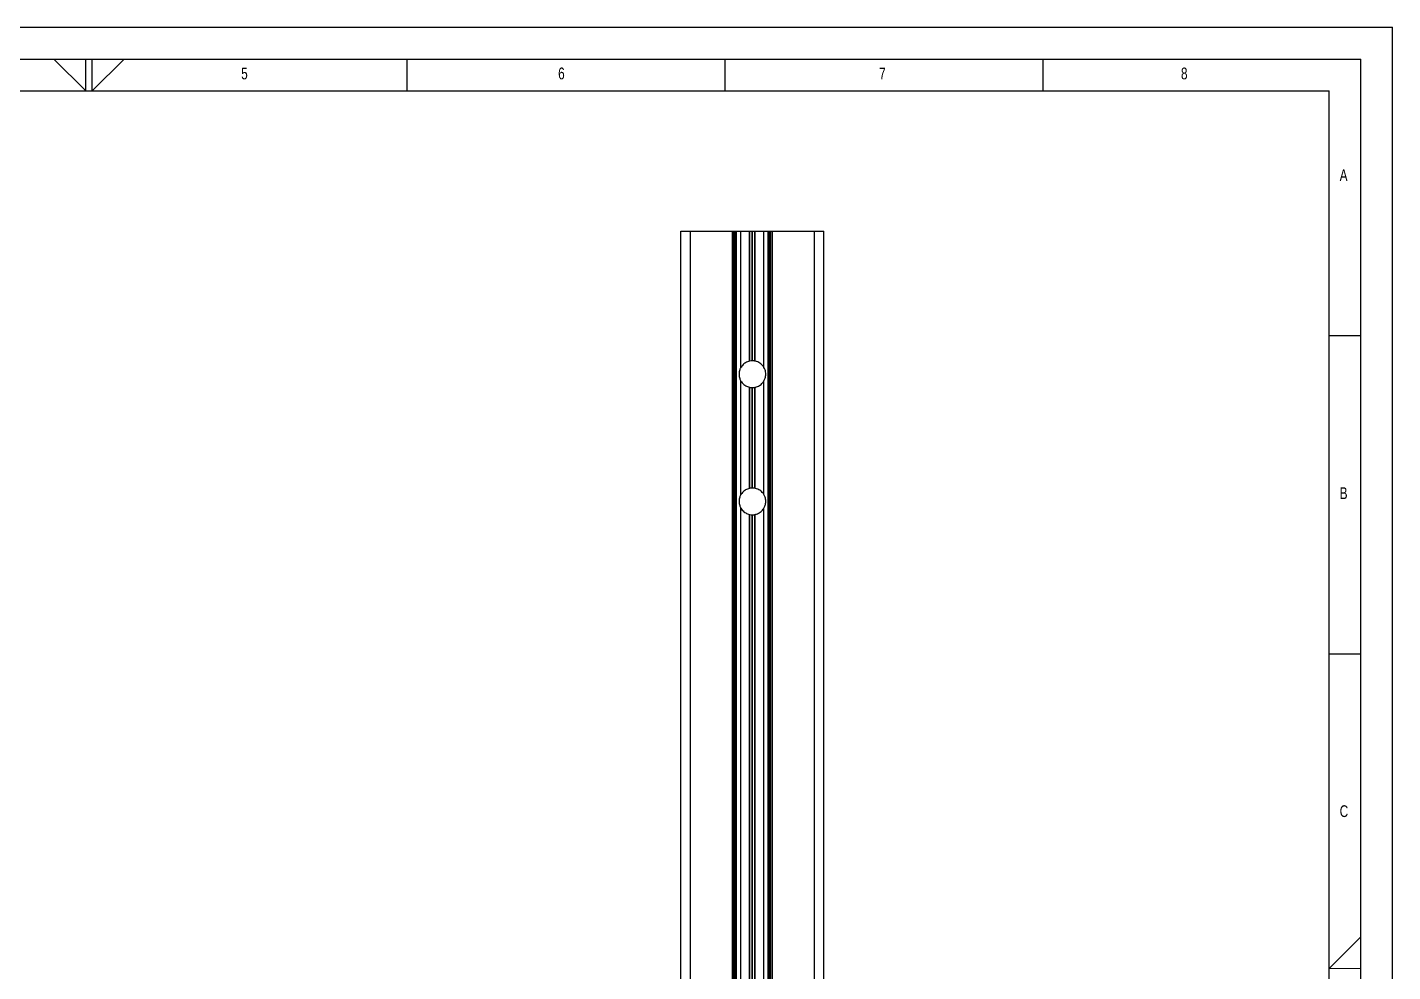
# Model space of a CAD drawing. Header units: millimetres. Extents: x 0 to 420, y 0 to 297.
# Drawn here: x 205.3 to 420, y 148.5 to 297 of the extents above; entities that cross this region are included whole.
import ezdxf

# ---------------------------------------------------------------- set-up
doc = ezdxf.new("R2010")
doc.units = ezdxf.units.MM
doc.layers.add('FORMAT', color=7, linetype='Continuous')
doc.layers.add('SLD-0', color=7, linetype='Continuous')
doc.styles.add('SLDTEXTSTYLE0', font='TXT', dxfattribs={"width": 0.75})

msp = doc.modelspace()

# ---------------------------------------------------------------- linework, layer by layer
at = {"color": 7, "linetype": 'Continuous', "lineweight": 25}
for p, q in [((308.07, 122.97), (308.07, 264.95)), ((308.07, 264.95), (309.57, 264.95)), ((309.57, 264.95), (316.17, 264.95)), ((309.57, 122.97), (309.57, 264.95)), ((316.17, 84.95), (316.17, 264.95)), ((316.17, 264.95), (316.42, 264.95)), ((316.42, 84.95), (316.42, 264.95)), ((316.42, 264.95), (316.57, 264.95)), ((316.57, 84.95), (316.57, 264.95)), ((316.57, 264.95), (316.67, 264.95)), ((316.67, 84.95), (316.67, 264.95)), ((316.67, 264.95), (316.82, 264.95)), ((316.82, 84.95), (316.82, 264.95)), ((316.82, 264.95), (317.51, 264.95)), ((317.51, 243.53), (317.51, 264.95)), ((317.51, 264.95), (318.86, 264.95)), ((318.86, 244.5), (318.86, 264.95)), ((318.86, 264.95), (318.92, 264.95)), ((318.92, 244.52), (318.92, 264.95)), ((318.92, 264.95), (319.29, 264.95)), ((319.29, 244.55), (319.29, 264.95)), ((319.29, 264.95), (319.32, 264.95)), ((319.32, 244.55), (319.32, 264.95)), ((319.32, 264.95), (319.34, 264.95)), ((319.34, 244.55), (319.34, 264.95)), ((319.34, 264.95), (319.71, 264.95)), ((319.71, 244.52), (319.71, 264.95)), ((319.71, 264.95), (319.77, 264.95)), ((319.77, 244.5), (319.77, 264.95)), ((319.77, 264.95), (321.12, 264.95)), ((321.12, 243.53), (321.12, 264.95)), ((321.12, 264.95), (321.82, 264.95)), ((321.82, 84.95), (321.82, 264.95)), ((321.82, 264.95), (321.97, 264.95)), ((321.97, 84.95), (321.97, 264.95)), ((321.97, 264.95), (322.07, 264.95)), ((322.07, 84.95), (322.07, 264.95)), ((322.07, 264.95), (322.22, 264.95)), ((322.22, 84.95), (322.22, 264.95)), ((322.22, 264.95), (322.47, 264.95)), ((322.47, 84.95), (322.47, 264.95)), ((322.47, 264.95), (329.07, 264.95)), ((329.07, 84.95), (329.07, 264.95)), ((329.07, 264.95), (330.57, 264.95)), ((330.57, 84.95), (330.57, 264.95)), ((317.51, 223.53), (317.51, 241.38)), ((321.12, 223.53), (321.12, 241.38)), ((318.86, 224.5), (318.86, 240.4)), ((318.92, 224.52), (318.92, 240.39)), ((319.29, 224.55), (319.29, 240.35)), ((319.32, 224.55), (319.32, 240.35)), ((319.34, 224.55), (319.34, 240.35)), ((319.71, 224.52), (319.71, 240.39)), ((319.77, 224.5), (319.77, 240.4)), ((317.51, 84.95), (317.51, 221.38)), ((321.12, 84.95), (321.12, 221.38)), ((318.86, 84.95), (318.86, 220.4)), ((318.92, 84.95), (318.92, 220.39)), ((319.29, 84.95), (319.29, 220.35)), ((319.32, 84.95), (319.32, 220.35)), ((319.34, 84.95), (319.34, 220.35)), ((319.71, 84.95), (319.71, 220.39)), ((319.77, 84.95), (319.77, 220.4))]:
    msp.add_line(p, q, dxfattribs=at)
for centre, start, end in [((319.32, 242.45), 90.6389, 100.8776), ((319.32, 242.45), 79.1224, 89.3611), ((319.32, 242.45), 259.1224, 269.3611), ((319.32, 242.45), 270.6389, 280.8776), ((319.32, 222.45), 90.6389, 100.8776), ((319.32, 222.45), 79.1224, 89.3611), ((319.32, 222.45), 259.1224, 269.3611), ((319.32, 222.45), 270.6389, 280.8776)]:
    msp.add_arc(centre, 2.1, start, end, dxfattribs=at)
for points, knots in [([(317.51, 243.53), (317.44, 243.39), (317.27, 243.07), (317.18, 242.46), (317.27, 241.85), (317.44, 241.51), (317.51, 241.38)], [0, 0, 0, 0, 0.197537, 0.498198, 0.800596, 1, 1, 1, 1]), ([(318.86, 244.5), (318.75, 244.47), (318.43, 244.39), (317.95, 244.09), (317.65, 243.75), (317.52, 243.54), (317.51, 243.53)], [0, 0, 0, 0, 0.1961451, 0.5637373, 0.9697266, 1, 1, 1, 1]), ([(318.92, 244.52), (318.91, 244.51), (318.89, 244.51), (318.87, 244.51), (318.86, 244.5), (318.86, 244.5)], [0, 0, 0, 0, 0.500291, 0.833266, 1, 1, 1, 1]), ([(319.32, 244.55), (319.31, 244.55), (319.3, 244.55), (319.29, 244.55), (319.29, 244.55)], [0, 0, 0, 0, 0.694591, 1, 1, 1, 1]), ([(319.34, 244.55), (319.33, 244.55), (319.32, 244.55), (319.32, 244.55), (319.32, 244.55)], [0, 0, 0, 0, 0.826216, 1, 1, 1, 1]), ([(319.77, 244.5), (319.77, 244.5), (319.75, 244.51), (319.73, 244.51), (319.72, 244.51), (319.71, 244.52)], [0, 0, 0, 0, 0.166786, 0.70736, 1, 1, 1, 1]), ([(321.12, 243.53), (321.08, 243.59), (320.91, 243.86), (320.49, 244.24), (320.03, 244.44), (319.78, 244.5), (319.77, 244.5)], [0, 0, 0, 0, 0.142706, 0.552943, 0.983619, 1, 1, 1, 1]), ([(321.12, 241.38), (321.2, 241.53), (321.36, 241.86), (321.45, 242.48), (321.36, 243.07), (321.19, 243.4), (321.12, 243.53)], [0, 0, 0, 0, 0.222884, 0.50007, 0.806532, 1, 1, 1, 1]), ([(317.51, 241.38), (317.58, 241.28), (317.78, 240.98), (318.22, 240.61), (318.66, 240.47), (318.86, 240.4)], [0, 0, 0, 0, 0.215448, 0.633794, 1, 1, 1, 1]), ([(319.77, 240.4), (319.84, 240.42), (320.12, 240.49), (320.58, 240.73), (320.93, 241.09), (321.09, 241.33), (321.12, 241.38)], [0, 0, 0, 0, 0.1198629, 0.4928067, 0.8901744, 1, 1, 1, 1]), ([(318.86, 240.4), (318.86, 240.4), (318.88, 240.4), (318.9, 240.4), (318.91, 240.39), (318.92, 240.39)], [0, 0, 0, 0, 0.166786, 0.70736, 1, 1, 1, 1]), ([(319.29, 240.35), (319.3, 240.35), (319.31, 240.35), (319.31, 240.35), (319.32, 240.35)], [0, 0, 0, 0, 0.826216, 1, 1, 1, 1]), ([(319.32, 240.35), (319.32, 240.35), (319.33, 240.35), (319.34, 240.35), (319.34, 240.35)], [0, 0, 0, 0, 0.694591, 1, 1, 1, 1]), ([(319.71, 240.39), (319.72, 240.39), (319.74, 240.4), (319.76, 240.4), (319.77, 240.4), (319.77, 240.4)], [0, 0, 0, 0, 0.500291, 0.833266, 1, 1, 1, 1]), ([(317.51, 223.53), (317.44, 223.39), (317.27, 223.07), (317.18, 222.46), (317.27, 221.85), (317.44, 221.51), (317.51, 221.38)], [0, 0, 0, 0, 0.197537, 0.498198, 0.800596, 1, 1, 1, 1]), ([(318.86, 224.5), (318.75, 224.47), (318.43, 224.39), (317.95, 224.09), (317.65, 223.75), (317.52, 223.54), (317.51, 223.53)], [0, 0, 0, 0, 0.196145, 0.563737, 0.969727, 1, 1, 1, 1]), ([(318.92, 224.52), (318.91, 224.51), (318.89, 224.51), (318.87, 224.51), (318.86, 224.5), (318.86, 224.5)], [0, 0, 0, 0, 0.500291, 0.833266, 1, 1, 1, 1]), ([(319.32, 224.55), (319.31, 224.55), (319.3, 224.55), (319.29, 224.55), (319.29, 224.55)], [0, 0, 0, 0, 0.694591, 1, 1, 1, 1]), ([(319.34, 224.55), (319.33, 224.55), (319.32, 224.55), (319.32, 224.55), (319.32, 224.55)], [0, 0, 0, 0, 0.826216, 1, 1, 1, 1]), ([(319.77, 224.5), (319.77, 224.5), (319.75, 224.51), (319.73, 224.51), (319.72, 224.51), (319.71, 224.52)], [0, 0, 0, 0, 0.166786, 0.70736, 1, 1, 1, 1]), ([(321.12, 223.53), (321.08, 223.59), (320.91, 223.86), (320.49, 224.24), (320.03, 224.44), (319.78, 224.5), (319.77, 224.5)], [0, 0, 0, 0, 0.142706, 0.552943, 0.983619, 1, 1, 1, 1]), ([(321.12, 221.38), (321.2, 221.53), (321.36, 221.86), (321.45, 222.48), (321.36, 223.07), (321.19, 223.4), (321.12, 223.53)], [0, 0, 0, 0, 0.222884, 0.50007, 0.806532, 1, 1, 1, 1]), ([(317.51, 221.38), (317.58, 221.28), (317.78, 220.98), (318.22, 220.61), (318.66, 220.47), (318.86, 220.4)], [0, 0, 0, 0, 0.215448, 0.633794, 1, 1, 1, 1]), ([(319.77, 220.4), (319.84, 220.42), (320.12, 220.49), (320.58, 220.73), (320.93, 221.09), (321.09, 221.33), (321.12, 221.38)], [0, 0, 0, 0, 0.119863, 0.492807, 0.890174, 1, 1, 1, 1]), ([(318.86, 220.4), (318.86, 220.4), (318.88, 220.4), (318.9, 220.4), (318.91, 220.39), (318.92, 220.39)], [0, 0, 0, 0, 0.166786, 0.70736, 1, 1, 1, 1]), ([(319.29, 220.35), (319.3, 220.35), (319.31, 220.35), (319.31, 220.35), (319.32, 220.35)], [0, 0, 0, 0, 0.826216, 1, 1, 1, 1]), ([(319.32, 220.35), (319.32, 220.35), (319.33, 220.35), (319.34, 220.35), (319.34, 220.35)], [0, 0, 0, 0, 0.694591, 1, 1, 1, 1]), ([(319.71, 220.39), (319.72, 220.39), (319.74, 220.4), (319.76, 220.4), (319.77, 220.4), (319.77, 220.4)], [0, 0, 0, 0, 0.500291, 0.833266, 1, 1, 1, 1])]:
    msp.add_open_spline(points, degree=3, knots=knots, dxfattribs=at)
at = {"layer": 'FORMAT'}
for p, q in [((415, 248.5), (410, 248.5)), ((410, 198.5), (415, 198.5))]:
    msp.add_line(p, q, dxfattribs=at)
at = {"layer": 'SLD-0'}
for p, q in [((0, 297), (420, 297)), ((420, 0), (420, 297)), ((15, 292), (415, 292)), ((209.49, 292), (214.5, 287)), ((214.5, 287), (214.5, 292)), ((215.5, 287), (215.5, 292)), ((265, 292), (265, 287)), ((315, 292), (315, 287)), ((365, 292), (365, 287)), ((415, 5), (415, 292)), ((20, 287), (410, 287)), ((410, 10), (410, 287))]:
    msp.add_line(p, q, dxfattribs=at)
at = {"layer": 'SLD-0', "color": 7, "linetype": 'Continuous', "lineweight": 18}
for p, q in [((220.51, 292), (215.5, 287)), ((410, 149), (415, 153.98)), ((415, 149), (410, 149))]:
    msp.add_line(p, q, dxfattribs=at)

# ---------------------------------------------------------------- texts
at = {"layer": 'FORMAT', "char_height": 1.85, "attachment_point": 1, "style": 'SLDTEXTSTYLE0'}
for s, insert in [('5', (238.93, 290.67)), ('6', (288.77, 290.67)), ('7', (339.25, 290.67)), ('8', (386.71, 290.67)), ('A', (411.67, 274.67)), ('B', (411.67, 224.67)), ('C', (411.67, 174.67))]:
    msp.add_mtext(s, dxfattribs=dict(at, insert=insert))

doc.saveas('drawing.dxf')
